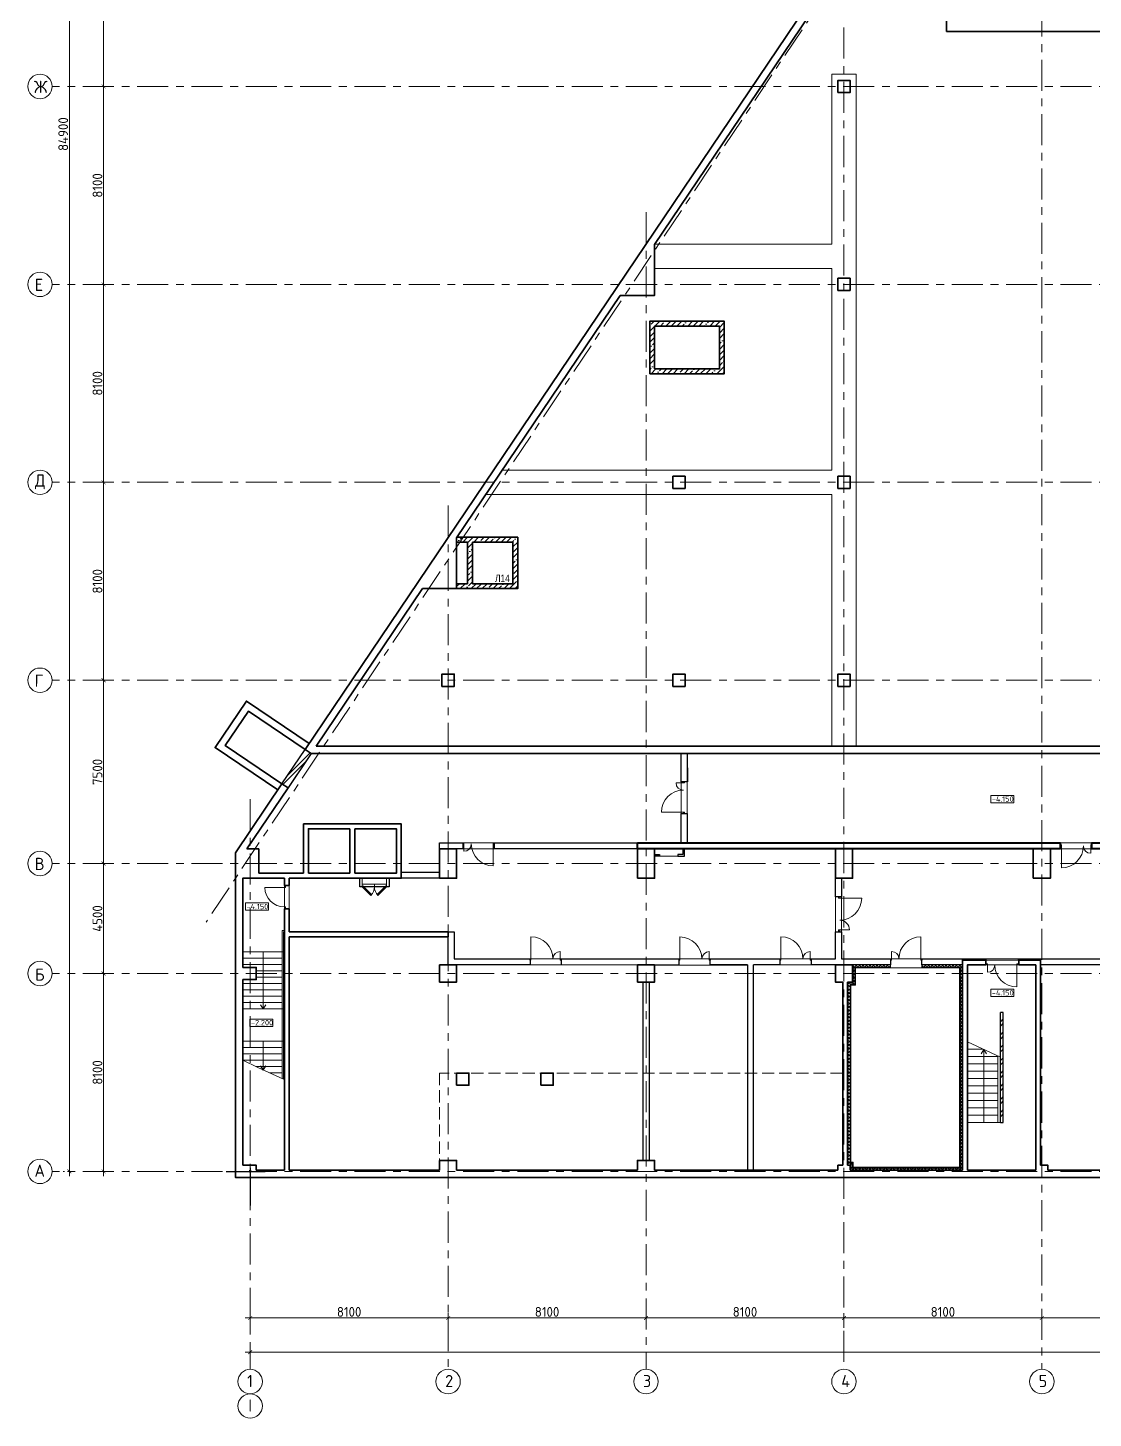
# Model space of a CAD drawing. Header units: millimetres. Extents: x -813692 to 807431, y 0 to 1813163.
# Drawn here: x -246709 to -203109, y 773278 to 830178 of the extents above; entities that cross this region are included whole.
import ezdxf

# ---------------------------------------------------------------- set-up
doc = ezdxf.new("R2010")
doc.units = ezdxf.units.MM
for name, pattern in [('SolidLine', [0]), ('ГОСТ 2.303 4', [7, 5, -2, 0]), ('Линия сетки', [22.225, 12.7, -3.175, 3.175, -3.175])]:
    doc.linetypes.add(name, pattern=pattern)
for name, color, linetype, lineweight in [('07_1_TС', 150, 'Continuous', 9), ('A-ANNO-DIMS', 7, 'Continuous', 9), ('KR_0.09', 252, 'Continuous', 0), ('KR_0.2', 252, 'Continuous', 20), ('KR_0.35', 252, 'Continuous', 35), ('KR_punk', 252, 'ГОСТ 2.303 4', 0), ('KR_strih', 252, 'Continuous', 0), ('S-GRID', 252, 'Continuous', 9), ('АР_газобетон 100', 252, 'Continuous', 30), ('АР_ГКЛ', 252, 'Continuous', 0), ('АР_двери', 252, 'Continuous', 0), ('АР_закладка проемов', 252, 'Continuous', 30), ('АР_кирпич120', 252, 'Continuous', 30), ('АР_кирпич250', 252, 'Continuous', 30), ('АР_кирпичные перегородки 120', 252, 'Continuous', 30), ('АР_монолит', 252, 'Continuous', 50), ('АР_Отметка на плане', 252, 'Continuous', 15), ('АР_Площади', 252, 'Continuous', 0), ('АР_сущ. стены', 252, 'Continuous', 30), ('АР_тонкая линия', 252, 'Continuous', 5), ('двери', 7, 'Continuous', 9), ('лифты', 252, 'Continuous', 30)]:
    doc.layers.add(name, color=color, linetype=linetype, lineweight=lineweight)
for name, color, linetype in [('АР_обшивка коробов', 252, 'Continuous'), ('зоны', 7, 'Continuous'), ('Стены Геодезия', 252, 'Continuous')]:
    doc.layers.add(name, color=color, linetype=linetype)
doc.styles.add('GOST 2.304', font='')
doc.styles.add('СГЕНЕРИР_СТИЛЬ_9', font='ARIALN.TTF', dxfattribs={"width": 0.990457})
doc.styles.get('GOST 2.304').set_extended_font_data('GOST Common')
doc.dimstyles.new('М-200', dxfattribs={"dimtxt": 400, "dimasz": 160, "dimexe": 200, "dimexo": 400, "dimgap": 50, "dimtad": 1, "dimdec": 0, "dimzin": 0, "dimdsep": 46, "dimtxsty": 'GOST 2.304', "dimblk": 'ARCHTICK', "dimcen": 180, "dimdle": 200, "dimadec": 0, "dimazin": 0, "dimtfac": 1, "dimtdec": 0, "dimtmove": 1, "dimatfit": 0, "dimfxl": 1, "dimtolj": 1, "dimtzin": 0, "dimarcsym": 0})
pattern_1 = [(45, (-1241.95, 1181845.07), (-265.16504, 265.16504), []), (45, (-1065.17, 1181845.07), (-265.16504, 265.16504), [])]

# ---------------------------------------------------------------- blocks, each defined once
blk = doc.blocks.new('КР_подвал')
at = {"layer": 'KR_strih', "ltscale": 200}
h = blk.add_hatch(dxfattribs=at)
h.set_pattern_fill('ANSI35', color=256, scale=50)
h.set_pattern_definition([(45, (-423586.43, -213449), (-224.5064, 224.5064), []), (45, (-423361.92, -213449), (-224.5064, 224.5064), [396.875, -79.375, 0, -79.375])])
h.paths.add_polyline_path([(16100, 32390), (19150, 32390), (19150, 34540), (16100, 34540)])
h.paths.add_polyline_path([(16300, 32590), (18950, 32590), (18950, 34340), (16300, 34340)], flags=16)
at = {"layer": 'KR_strih', "ltscale": 100}
h = blk.add_hatch(dxfattribs=at)
h.set_pattern_fill('ANSI35', color=256, scale=50)
h.set_pattern_definition([(45, (-425790.62, -413297.54), (-224.5064, 224.5064), []), (45, (-425566.1, -413297.54), (-224.5064, 224.5064), [396.875, -79.375, 0, -79.375])])
h.paths.add_polyline_path([(8850, 23800), (10500, 23800), (10500, 25500), (8850, 25500)], flags=16)
h.paths.add_polyline_path([(8220, 25700), (8200, 25671), (8200, 25500), (8650, 25500), (8650, 23800), (8200, 23800), (8200, 23600), (10700, 23600), (10700, 25700)])
at = {"layer": 'KR_0.09', "ltscale": 200}
for points in [[(23550, 37700), (23550, 44650)], [(23550, 44650), (24550, 44650)], [(24550, 17150), (24550, 44650)], [(23550, 37700), (16314, 37700)], [(23550, 36700), (16300, 36700)], [(23550, 28450), (23550, 36700)], [(23550, 28450), (10074, 28450)], [(23550, 27450), (9400, 27450)], [(23550, 17150), (23550, 27450)]]:
    blk.add_lwpolyline(points, dxfattribs=at)
at = {"layer": 'KR_0.2', "ltscale": 200}
for points in [[(1300, 15441), (2250, 16850), (2001, 17018), (1051, 15608)], [(1150, 10490), (1350, 10490), (1350, 11450), (1150, 11450)], [(29850, 8200), (31200, 8200), (31200, 8400), (29850, 8400)]]:
    blk.add_lwpolyline(points, close=True, dxfattribs=at)
at = {"layer": 'KR_0.35', "ltscale": 200}
for points in [[(2001, 17018), (47620, 84650), (238650, 84650)], [(28250, 55396), (28250, 46400), (58700, 46400)], [(16300, 37680), (22991, 47600), (24400, 47600), (24400, 49688)], [(8200, 25671), (14897, 35600), (16300, 35600), (16300, 37680)], [(2453, 17150), (6803, 23600), (8200, 23600), (8200, 25671)], [(8200, 23600), (10700, 23600), (10700, 25700), (8220, 25700)], [(8650, 25500), (8200, 25500)], [(8650, 25500), (8650, 23800)], [(8650, 23800), (8200, 23800)], [(883, 15360), (-1687, 17093), (-401, 19000), (2169, 17266)], [(1051, 15608), (-1270, 17174), (-320, 18583), (2001, 17018)], [(2453, 17150), (58700, 17150)], [(2001, 17018), (2250, 16850)], [(2250, 16850), (59000, 16850)], [(137700, 11750), (137700, -500), (-850, -500), (-850, 12790), (1051, 15608)], [(-380, 12950), (1300, 15441)], [(1051, 15608), (1300, 15441)], [(1350, 11750), (5935, 11750), (5935, 13970), (1935, 13970), (1935, 11950)], [(2135, 11950), (2135, 13770), (3835, 13770)], [(3835, 11950), (3835, 13770)], [(4035, 11950), (4035, 13770)], [(4035, 11950), (5735, 11950), (5735, 13770), (4035, 13770)], [(100, 11950), (100, 12950), (-380, 12950)], [(100, 11950), (1935, 11950)], [(2135, 11950), (3835, 11950)], [(-550, 8100), (-550, 11750)], [(-550, 11750), (1150, 11750)], [(1150, 11450), (1150, 11750)], [(1150, 11450), (1350, 11450)], [(1350, 11450), (1350, 11750)], [(1150, -200), (1150, 10490)], [(1150, 10490), (1350, 10490)], [(1350, 9550), (1350, 10490)], [(1350, 9550), (7850, 9550), (7850, 9350), (1350, 9350)], [(1350, -200), (1350, 9350)], [(-550, 7600), (0, 7600), (0, 8100), (-550, 8100)], [(24200, 7500), (24400, 7500), (24400, 8200), (23700, 8200), (23700, 7500), (24000, 7500)], [(28900, -200), (28900, 8400), (29850, 8400)], [(29100, -200), (29100, 8200), (29850, 8200)], [(29850, 8400), (29850, 8200)], [(31200, 8400), (31200, 8200)], [(31200, 8400), (32100, 8400), (32100, 0)], [(31200, 8200), (31900, 8200), (31900, -200)], [(-550, 0), (-550, 7600)], [(24000, 7500), (24000, 0)], [(24200, 7500), (24200, 0)], [(0, -200), (0, 0), (-550, 0)], [(8200, -200), (8200, 200), (7500, 200), (7500, -200)], [(16300, -200), (16300, 200), (15600, 200), (15600, -200)], [(24000, 0), (23800, 0), (23800, -200)], [(24300, -200), (24300, 0), (24200, 0)], [(32400, -200), (32400, 0), (32100, 0)], [(0, -200), (1150, -200)], [(1350, -200), (7500, -200)], [(8200, -200), (15600, -200)], [(16300, -200), (23800, -200)], [(24300, -200), (28900, -200)], [(29100, -200), (31900, -200)], [(32400, -200), (39900, -200)]]:
    blk.add_lwpolyline(points, dxfattribs=at)
for points in [[(23800, 43900), (24300, 43900), (24300, 44400), (23800, 44400)], [(23800, 35800), (24300, 35800), (24300, 36300), (23800, 36300)], [(17050, 27700), (17550, 27700), (17550, 28200), (17050, 28200)], [(23800, 27700), (24300, 27700), (24300, 28200), (23800, 28200)], [(8850, 23800), (10500, 23800), (10500, 25500), (8850, 25500)], [(7600, 19600), (8100, 19600), (8100, 20100), (7600, 20100)], [(17050, 19600), (17550, 19600), (17550, 20100), (17050, 20100)], [(23800, 19600), (24300, 19600), (24300, 20100), (23800, 20100)], [(7500, 11750), (8200, 11750), (8200, 12950), (7500, 12950)], [(15600, 11750), (16300, 11750), (16300, 12950), (15600, 12950)], [(23700, 11750), (24400, 11750), (24400, 12950), (23700, 12950)], [(31800, 11750), (32500, 11750), (32500, 12950), (31800, 12950)], [(7500, 7500), (8200, 7500), (8200, 8200), (7500, 8200)], [(15600, 7500), (16300, 7500), (16300, 8200), (15600, 8200)], [(8200, 3275), (8700, 3275), (8700, 3775), (8200, 3775)], [(11650, 3275), (12150, 3275), (12150, 3775), (11650, 3775)]]:
    blk.add_lwpolyline(points, close=True, dxfattribs=at)
at = {"layer": 'KR_0.35', "ltscale": 100}
for points in [[(16100, 32390), (19150, 32390), (19150, 34540), (16100, 34540)], [(16300, 32590), (18950, 32590), (18950, 34340), (16300, 34340)]]:
    blk.add_lwpolyline(points, close=True, dxfattribs=at)
at = {"layer": 'KR_punk', "ltscale": 100}
blk.add_lwpolyline([(24000, 200), (24000, 3775), (7500, 3775), (7500, -200)], dxfattribs=at)
blk = doc.blocks.new('Д-900-ОП-Л')
at = {"layer": 'АР_двери'}
for points in [[(-197, -399), (-197, 401)], [(-1047, -399), (-997, -399), (-997, -449), (-1047, -449), (-1047, -399)], [(-197, -399), (-147, -399), (-147, -449), (-197, -449), (-197, -399)]]:
    blk.add_lwpolyline(points, dxfattribs=at)
blk.add_arc((-197, -399), 800, 90, 180, dxfattribs=at)
blk = doc.blocks.new('Д-1300-ДП-П')
at = {"layer": 'АР_двери'}
for points in [[(-488.5, -185), (-488.5, 715)], [(711.5, -185), (711.5, 115)], [(-488.5, -185), (-538.5, -185), (-538.5, -235), (-488.5, -235), (-488.5, -185)], [(761.5, -185), (711.5, -185), (711.5, -235), (761.5, -235), (761.5, -185)]]:
    blk.add_lwpolyline(points, dxfattribs=at)
for centre, radius, start, end in [((-488.5, -185), 900, 0, 90), ((711.5, -185), 300, 90, 180)]:
    blk.add_arc(centre, radius, start, end, dxfattribs=at)
blk = doc.blocks.new('_ArchTick')
at = {"color": 0, "linetype": 'ByBlock', "const_width": 0.15}
blk.add_lwpolyline([(-0.5, -0.5), (0.5, 0.5)], dxfattribs=at)
blk = doc.blocks.new('*D53')
at = {"layer": 'A-ANNO-DIMS', "color": 0, "lineweight": -2, "transparency": 16777216}
for p, q in [((-404604, -220206), (-404604, -219603)), ((-396504, -220206), (-396504, -219603)), ((-404804, -219803), (-396304, -219803))]:
    blk.add_line(p, q, dxfattribs=at)
at = {"layer": 'Defpoints', "color": 0, "lineweight": 30, "transparency": 16777216}
for p in [(-396504, -219803), (-404604, -220606), (-396504, -220606)]:
    blk.add_point(p, dxfattribs=at)
at = {"layer": 'A-ANNO-DIMS', "color": 0, "lineweight": -2, "transparency": 16777216, "xscale": 160, "yscale": 160, "zscale": 160, "rotation": 180}
blk.add_blockref('_ArchTick', (-404604, -219803), dxfattribs=at)
at = {"layer": 'A-ANNO-DIMS', "color": 0, "lineweight": -2, "transparency": 16777216, "xscale": 160, "yscale": 160, "zscale": 160}
blk.add_blockref('_ArchTick', (-396504, -219803), dxfattribs=at)
at = {"layer": 'A-ANNO-DIMS', "color": 0, "transparency": 16777216, "insert": (-400554, -219553), "char_height": 400, "width": 2.79, "attachment_point": 5, "style": 'GOST 2.304'}
blk.add_mtext('\\A1;8100', dxfattribs=at)
blk = doc.blocks.new('*D54')
at = {"layer": 'A-ANNO-DIMS', "color": 0, "lineweight": -2, "transparency": 16777216}
for p, q in [((-404804, -221203), (-165504, -221203)), ((-404604, -221462), (-404604, -221403)), ((-165704, -221462), (-165704, -221403))]:
    blk.add_line(p, q, dxfattribs=at)
at = {"layer": 'Defpoints', "color": 0, "lineweight": 30, "transparency": 16777216}
for p in [(-404604, -221062), (-165704, -221062), (-165704, -221203)]:
    blk.add_point(p, dxfattribs=at)
at = {"layer": 'A-ANNO-DIMS', "color": 0, "lineweight": -2, "transparency": 16777216, "xscale": 160, "yscale": 160, "zscale": 160, "rotation": 180}
blk.add_blockref('_ArchTick', (-404604, -221203), dxfattribs=at)
at = {"layer": 'A-ANNO-DIMS', "color": 0, "lineweight": -2, "transparency": 16777216, "xscale": 160, "yscale": 160, "zscale": 160}
blk.add_blockref('_ArchTick', (-165704, -221203), dxfattribs=at)
at = {"layer": 'A-ANNO-DIMS', "color": 0, "transparency": 16777216, "insert": (-285154, -220953), "char_height": 400, "width": 850.41, "attachment_point": 5, "style": 'GOST 2.304'}
blk.add_mtext('\\A1;238900', dxfattribs=at)
blk = doc.blocks.new('*D55')
at = {"layer": 'A-ANNO-DIMS', "color": 0, "lineweight": -2, "transparency": 16777216}
for p, q in [((-396504, -220206), (-396504, -219603)), ((-388404, -220206), (-388404, -219603)), ((-396704, -219803), (-388204, -219803))]:
    blk.add_line(p, q, dxfattribs=at)
at = {"layer": 'Defpoints', "color": 0, "lineweight": 30, "transparency": 16777216}
for p in [(-388404, -219803), (-396504, -220606), (-388404, -220606)]:
    blk.add_point(p, dxfattribs=at)
at = {"layer": 'A-ANNO-DIMS', "color": 0, "lineweight": -2, "transparency": 16777216, "xscale": 160, "yscale": 160, "zscale": 160, "rotation": 180}
blk.add_blockref('_ArchTick', (-396504, -219803), dxfattribs=at)
at = {"layer": 'A-ANNO-DIMS', "color": 0, "lineweight": -2, "transparency": 16777216, "xscale": 160, "yscale": 160, "zscale": 160}
blk.add_blockref('_ArchTick', (-388404, -219803), dxfattribs=at)
at = {"layer": 'A-ANNO-DIMS', "color": 0, "transparency": 16777216, "insert": (-392454, -219553), "char_height": 400, "width": 2.79, "attachment_point": 5, "style": 'GOST 2.304'}
blk.add_mtext('\\A1;8100', dxfattribs=at)
blk = doc.blocks.new('*D56')
at = {"layer": 'A-ANNO-DIMS', "color": 0, "lineweight": -2, "transparency": 16777216}
for p, q in [((-388404, -220206), (-388404, -219603)), ((-380304, -220206), (-380304, -219603)), ((-388604, -219803), (-380104, -219803))]:
    blk.add_line(p, q, dxfattribs=at)
at = {"layer": 'Defpoints', "color": 0, "lineweight": 30, "transparency": 16777216}
for p in [(-380304, -219803), (-388404, -220606), (-380304, -220606)]:
    blk.add_point(p, dxfattribs=at)
at = {"layer": 'A-ANNO-DIMS', "color": 0, "lineweight": -2, "transparency": 16777216, "xscale": 160, "yscale": 160, "zscale": 160, "rotation": 180}
blk.add_blockref('_ArchTick', (-388404, -219803), dxfattribs=at)
at = {"layer": 'A-ANNO-DIMS', "color": 0, "lineweight": -2, "transparency": 16777216, "xscale": 160, "yscale": 160, "zscale": 160}
blk.add_blockref('_ArchTick', (-380304, -219803), dxfattribs=at)
at = {"layer": 'A-ANNO-DIMS', "color": 0, "transparency": 16777216, "insert": (-384354, -219553), "char_height": 400, "width": 2.79, "attachment_point": 5, "style": 'GOST 2.304'}
blk.add_mtext('\\A1;8100', dxfattribs=at)
blk = doc.blocks.new('*D57')
at = {"layer": 'A-ANNO-DIMS', "color": 0, "lineweight": -2, "transparency": 16777216}
for p, q in [((-380304, -220206), (-380304, -219603)), ((-372204, -220206), (-372204, -219603)), ((-380504, -219803), (-372004, -219803))]:
    blk.add_line(p, q, dxfattribs=at)
at = {"layer": 'Defpoints', "color": 0, "lineweight": 30, "transparency": 16777216}
for p in [(-372204, -219803), (-380304, -220606), (-372204, -220606)]:
    blk.add_point(p, dxfattribs=at)
at = {"layer": 'A-ANNO-DIMS', "color": 0, "lineweight": -2, "transparency": 16777216, "xscale": 160, "yscale": 160, "zscale": 160, "rotation": 180}
blk.add_blockref('_ArchTick', (-380304, -219803), dxfattribs=at)
at = {"layer": 'A-ANNO-DIMS', "color": 0, "lineweight": -2, "transparency": 16777216, "xscale": 160, "yscale": 160, "zscale": 160}
blk.add_blockref('_ArchTick', (-372204, -219803), dxfattribs=at)
at = {"layer": 'A-ANNO-DIMS', "color": 0, "transparency": 16777216, "insert": (-376254, -219553), "char_height": 400, "width": 2.79, "attachment_point": 5, "style": 'GOST 2.304'}
blk.add_mtext('\\A1;8100', dxfattribs=at)
blk = doc.blocks.new('*D58')
at = {"layer": 'A-ANNO-DIMS', "color": 0, "lineweight": -2, "transparency": 16777216}
for p, q in [((-372204, -220206), (-372204, -219603)), ((-364104, -220206), (-364104, -219603)), ((-372404, -219803), (-363904, -219803))]:
    blk.add_line(p, q, dxfattribs=at)
at = {"layer": 'Defpoints', "color": 0, "lineweight": 30, "transparency": 16777216}
for p in [(-364104, -219803), (-372204, -220606), (-364104, -220606)]:
    blk.add_point(p, dxfattribs=at)
at = {"layer": 'A-ANNO-DIMS', "color": 0, "lineweight": -2, "transparency": 16777216, "xscale": 160, "yscale": 160, "zscale": 160, "rotation": 180}
blk.add_blockref('_ArchTick', (-372204, -219803), dxfattribs=at)
at = {"layer": 'A-ANNO-DIMS', "color": 0, "lineweight": -2, "transparency": 16777216, "xscale": 160, "yscale": 160, "zscale": 160}
blk.add_blockref('_ArchTick', (-364104, -219803), dxfattribs=at)
at = {"layer": 'A-ANNO-DIMS', "color": 0, "transparency": 16777216, "insert": (-368154, -219553), "char_height": 400, "width": 2.79, "attachment_point": 5, "style": 'GOST 2.304'}
blk.add_mtext('\\A1;8100', dxfattribs=at)
blk = doc.blocks.new('*D13')
at = {"layer": 'A-ANNO-DIMS', "color": 0, "lineweight": -2, "transparency": 16777216}
for p, q in [((-411006, -205703), (-410404, -205703)), ((-410604, -214004), (-410604, -205503)), ((-411006, -213804), (-410404, -213804))]:
    blk.add_line(p, q, dxfattribs=at)
at = {"layer": 'Defpoints', "color": 0, "lineweight": 30, "transparency": 16777216}
for p in [(-411406, -205703), (-410604, -205703), (-411406, -213804)]:
    blk.add_point(p, dxfattribs=at)
at = {"layer": 'A-ANNO-DIMS', "color": 0, "lineweight": -2, "transparency": 16777216, "xscale": 160, "yscale": 160, "zscale": 160}
for p, rotation in [((-410604, -205703), 90), ((-410604, -213804), 270)]:
    blk.add_blockref('_ArchTick', p, dxfattribs=dict(at, rotation=rotation))
at = {"layer": 'A-ANNO-DIMS', "color": 0, "transparency": 16777216, "insert": (-410854, -209754), "char_height": 400, "width": 2.79, "attachment_point": 5, "rotation": 90, "style": 'GOST 2.304'}
blk.add_mtext('\\A1;8100', dxfattribs=at)
blk = doc.blocks.new('*D14')
at = {"layer": 'A-ANNO-DIMS', "color": 0, "lineweight": -2, "transparency": 16777216}
for p, q in [((-412262, -128903), (-412204, -128903)), ((-412004, -214004), (-412004, -128703)), ((-412262, -213804), (-412204, -213804))]:
    blk.add_line(p, q, dxfattribs=at)
at = {"layer": 'Defpoints', "color": 0, "lineweight": 30, "transparency": 16777216}
for p in [(-412004, -128903), (-411862, -128903), (-411862, -213804)]:
    blk.add_point(p, dxfattribs=at)
at = {"layer": 'A-ANNO-DIMS', "color": 0, "lineweight": -2, "transparency": 16777216, "xscale": 160, "yscale": 160, "zscale": 160}
for p, rotation in [((-412004, -128903), 90), ((-412004, -213804), 270)]:
    blk.add_blockref('_ArchTick', p, dxfattribs=dict(at, rotation=rotation))
at = {"layer": 'A-ANNO-DIMS', "color": 0, "transparency": 16777216, "insert": (-412254, -171353), "char_height": 400, "width": 850.41, "attachment_point": 5, "rotation": 90, "style": 'GOST 2.304'}
blk.add_mtext('\\A1;84900', dxfattribs=at)
blk = doc.blocks.new('*D15')
at = {"layer": 'A-ANNO-DIMS', "color": 0, "lineweight": -2, "transparency": 16777216}
for p, q in [((-411006, -201204), (-410404, -201204)), ((-410604, -205904), (-410604, -201004)), ((-411006, -205704), (-410404, -205704))]:
    blk.add_line(p, q, dxfattribs=at)
at = {"layer": 'Defpoints', "color": 0, "lineweight": 30, "transparency": 16777216}
for p in [(-411406, -201204), (-410604, -201204), (-411406, -205704)]:
    blk.add_point(p, dxfattribs=at)
at = {"layer": 'A-ANNO-DIMS', "color": 0, "lineweight": -2, "transparency": 16777216, "xscale": 160, "yscale": 160, "zscale": 160}
for p, rotation in [((-410604, -201204), 90), ((-410604, -205704), 270)]:
    blk.add_blockref('_ArchTick', p, dxfattribs=dict(at, rotation=rotation))
at = {"layer": 'A-ANNO-DIMS', "color": 0, "transparency": 16777216, "insert": (-410854, -203454), "char_height": 400, "width": 2.79, "attachment_point": 5, "rotation": 90, "style": 'GOST 2.304'}
blk.add_mtext('\\A1;4500', dxfattribs=at)
blk = doc.blocks.new('*D16')
at = {"layer": 'A-ANNO-DIMS', "color": 0, "lineweight": -2, "transparency": 16777216}
for p, q in [((-411006, -193704), (-410404, -193704)), ((-410604, -201404), (-410604, -193504)), ((-411006, -201204), (-410404, -201204))]:
    blk.add_line(p, q, dxfattribs=at)
at = {"layer": 'Defpoints', "color": 0, "lineweight": 30, "transparency": 16777216}
for p in [(-411406, -193704), (-410604, -193704), (-411406, -201204)]:
    blk.add_point(p, dxfattribs=at)
at = {"layer": 'A-ANNO-DIMS', "color": 0, "lineweight": -2, "transparency": 16777216, "xscale": 160, "yscale": 160, "zscale": 160}
for p, rotation in [((-410604, -193704), 90), ((-410604, -201204), 270)]:
    blk.add_blockref('_ArchTick', p, dxfattribs=dict(at, rotation=rotation))
at = {"layer": 'A-ANNO-DIMS', "color": 0, "transparency": 16777216, "insert": (-410854, -197454), "char_height": 400, "width": 2.79, "attachment_point": 5, "rotation": 90, "style": 'GOST 2.304'}
blk.add_mtext('\\A1;7500', dxfattribs=at)
blk = doc.blocks.new('*D17')
at = {"layer": 'A-ANNO-DIMS', "color": 0, "lineweight": -2, "transparency": 16777216}
for p, q in [((-410604, -193904), (-410604, -185404)), ((-411006, -185604), (-410404, -185604)), ((-411006, -193704), (-410404, -193704))]:
    blk.add_line(p, q, dxfattribs=at)
at = {"layer": 'Defpoints', "color": 0, "lineweight": 30, "transparency": 16777216}
for p in [(-411406, -185604), (-410604, -185604), (-411406, -193704)]:
    blk.add_point(p, dxfattribs=at)
at = {"layer": 'A-ANNO-DIMS', "color": 0, "lineweight": -2, "transparency": 16777216, "xscale": 160, "yscale": 160, "zscale": 160}
for p, rotation in [((-410604, -185604), 90), ((-410604, -193704), 270)]:
    blk.add_blockref('_ArchTick', p, dxfattribs=dict(at, rotation=rotation))
at = {"layer": 'A-ANNO-DIMS', "color": 0, "transparency": 16777216, "insert": (-410854, -189654), "char_height": 400, "width": 2.79, "attachment_point": 5, "rotation": 90, "style": 'GOST 2.304'}
blk.add_mtext('\\A1;8100', dxfattribs=at)
blk = doc.blocks.new('*D18')
at = {"layer": 'A-ANNO-DIMS', "color": 0, "lineweight": -2, "transparency": 16777216}
for p, q in [((-411006, -177504), (-410404, -177504)), ((-410604, -185804), (-410604, -177304)), ((-411006, -185604), (-410404, -185604))]:
    blk.add_line(p, q, dxfattribs=at)
at = {"layer": 'Defpoints', "color": 0, "lineweight": 30, "transparency": 16777216}
for p in [(-411406, -177504), (-410604, -177504), (-411406, -185604)]:
    blk.add_point(p, dxfattribs=at)
at = {"layer": 'A-ANNO-DIMS', "color": 0, "lineweight": -2, "transparency": 16777216, "xscale": 160, "yscale": 160, "zscale": 160}
for p, rotation in [((-410604, -177504), 90), ((-410604, -185604), 270)]:
    blk.add_blockref('_ArchTick', p, dxfattribs=dict(at, rotation=rotation))
at = {"layer": 'A-ANNO-DIMS', "color": 0, "transparency": 16777216, "insert": (-410854, -181554), "char_height": 400, "width": 2.79, "attachment_point": 5, "rotation": 90, "style": 'GOST 2.304'}
blk.add_mtext('\\A1;8100', dxfattribs=at)
blk = doc.blocks.new('*D19')
at = {"layer": 'A-ANNO-DIMS', "color": 0, "lineweight": -2, "transparency": 16777216}
for p, q in [((-411006, -169404), (-410404, -169404)), ((-410604, -177704), (-410604, -169204)), ((-411006, -177504), (-410404, -177504))]:
    blk.add_line(p, q, dxfattribs=at)
at = {"layer": 'Defpoints', "color": 0, "lineweight": 30, "transparency": 16777216}
for p in [(-411406, -169404), (-410604, -169404), (-411406, -177504)]:
    blk.add_point(p, dxfattribs=at)
at = {"layer": 'A-ANNO-DIMS', "color": 0, "lineweight": -2, "transparency": 16777216, "xscale": 160, "yscale": 160, "zscale": 160}
for p, rotation in [((-410604, -169404), 90), ((-410604, -177504), 270)]:
    blk.add_blockref('_ArchTick', p, dxfattribs=dict(at, rotation=rotation))
at = {"layer": 'A-ANNO-DIMS', "color": 0, "transparency": 16777216, "insert": (-410854, -173454), "char_height": 400, "width": 2.79, "attachment_point": 5, "rotation": 90, "style": 'GOST 2.304'}
blk.add_mtext('\\A1;8100', dxfattribs=at)
blk = doc.blocks.new('*D20')
at = {"layer": 'A-ANNO-DIMS', "color": 0, "lineweight": -2, "transparency": 16777216}
for p, q in [((-411006, -161304), (-410404, -161304)), ((-410604, -169604), (-410604, -161104)), ((-411006, -169404), (-410404, -169404))]:
    blk.add_line(p, q, dxfattribs=at)
at = {"layer": 'Defpoints', "color": 0, "lineweight": 30, "transparency": 16777216}
for p in [(-411406, -161304), (-410604, -161304), (-411406, -169404)]:
    blk.add_point(p, dxfattribs=at)
at = {"layer": 'A-ANNO-DIMS', "color": 0, "lineweight": -2, "transparency": 16777216, "xscale": 160, "yscale": 160, "zscale": 160}
for p, rotation in [((-410604, -161304), 90), ((-410604, -169404), 270)]:
    blk.add_blockref('_ArchTick', p, dxfattribs=dict(at, rotation=rotation))
at = {"layer": 'A-ANNO-DIMS', "color": 0, "transparency": 16777216, "insert": (-410854, -165354), "char_height": 400, "width": 2.79, "attachment_point": 5, "rotation": 90, "style": 'GOST 2.304'}
blk.add_mtext('\\A1;8100', dxfattribs=at)
blk = doc.blocks.new('Д-1300-ДП-Л')
at = {"layer": 'АР_двери'}
for points in [[(349, -398), (349, 502)], [(-901, -398), (-851, -398), (-851, -448), (-901, -448), (-901, -398)], [(-851, -398), (-851, -98)], [(349, -398), (399, -398), (399, -448), (349, -448), (349, -398)]]:
    blk.add_lwpolyline(points, dxfattribs=at)
for centre, radius, start, end in [((349, -398), 900, 90, 180), ((-851, -398), 300, 0, 90)]:
    blk.add_arc(centre, radius, start, end, dxfattribs=at)
blk = doc.blocks.new('Д-1400-ДП-П')
at = {"layer": 'АР_двери'}
for points in [[(413, -403.5), (413, 496.5)], [(413, -403.5), (363, -403.5), (363, -453.5), (413, -453.5), (413, -403.5)], [(1713, -403.5), (1713, -3.5)], [(1763, -403.5), (1713, -403.5), (1713, -453.5), (1763, -453.5), (1763, -403.5)]]:
    blk.add_lwpolyline(points, dxfattribs=at)
for centre, radius, start, end in [((413, -403.5), 900, 0, 90), ((1713, -403.5), 400, 90, 180)]:
    blk.add_arc(centre, radius, start, end, dxfattribs=at)
blk = doc.blocks.new('*U297')
for p, q in [((-500, 0), (-500, 100)), ((0, 0), (0, 100))]:
    blk.add_line(p, q)
blk.add_lwpolyline([(0, 0), (-354, -354), (-384, -323), (-31, 31)], close=True)
blk.add_arc((0, 0), 500, 180, 225)
blk = doc.blocks.new('Оси200')
at = {"layer": 'S-GRID', "linetype": 'Линия сетки', "ltscale": 100}
blk.add_line((-354859.7, -126419.7), (-406403.7, -203599), dxfattribs=at)
for points in [[(-372203.6, -150532), (-372203.8, -221903.3)], [(-380303.7, -162540.8), (-380303.8, -221903.3)], [(-165703.8, -169404.1), (-412703.7, -169403.6)], [(-388403.7, -174549.5), (-388403.8, -221903.3)], [(-165703.8, -177504.1), (-412703.7, -177503.6)], [(-165703.8, -185604.1), (-412703.7, -185603.6)], [(-396503.7, -186558.3), (-396503.8, -221903.3)], [(-165703.8, -193704.1), (-412703.7, -193703.6)], [(-404603.7, -198567.1), (-404603.8, -221903.3)], [(-165703.8, -201204.1), (-412703.7, -201203.6)], [(-165703.8, -205704.1), (-412703.7, -205703.6)], [(-165703.8, -213803.7), (-412703.7, -213803.6)]]:
    blk.add_lwpolyline(points, dxfattribs=at)
at = {"layer": 'S-GRID'}
for centre in [(-413203.7, -169403.6), (-413203.7, -177503.6), (-413203.7, -185603.6), (-413203.7, -193703.6), (-413203.7, -201203.6), (-413203.7, -205703.6), (-413203.7, -213803.6), (-404603.8, -222403.3), (-396503.8, -222403.3), (-388403.8, -222403.3), (-380303.8, -222403.3), (-372203.8, -222403.3), (-404603.8, -223403.3)]:
    blk.add_circle(centre, 500, dxfattribs=at)
at = {"layer": 'S-GRID', "char_height": 500, "attachment_point": 5, "rotation": 359.9, "style": 'GOST 2.304'}
for s, insert in [('Ж', (-413173, -169420.5)), ('Е', (-413248, -177520.6)), ('Д', (-413198, -185583.2)), ('Г', (-413248, -193720.6)), ('В', (-413223, -201220.6)), ('Б', (-413210.4, -205749.4)), ('А', (-413215.9, -213771.1)), ('1', (-404609.6, -222383.3)), ('2', (-396459.6, -222383.4)), ('3', (-388359.6, -222383.4)), ('4', (-380234.6, -222383.5)), ('5', (-372159.6, -222383.4)), ('{\\W0.8;\\T0.8;I}', (-404614.7, -223383.1))]:
    blk.add_mtext(s, dxfattribs=dict(at, insert=insert))
at = {"layer": 'A-ANNO-DIMS'}
for base, p1, p2, picture, middle in [((-412003.7, -128903.3), (-411862.3, -213803.7), (-411862.1, -128903.3), '*D14', (-412253.7, -171353.5)), ((-410603.6, -161303.8), (-411406.4, -169404), (-411406.4, -161303.8), '*D20', (-410853.6, -165353.9)), ((-410603.7, -169403.8), (-411406.4, -177504), (-411406.4, -169403.8), '*D19', (-410853.7, -173453.9)), ((-410603.7, -177503.8), (-411406.4, -185604), (-411406.4, -177503.8), '*D18', (-410853.7, -181553.9)), ((-410603.7, -185603.8), (-411406.4, -193704), (-411406.4, -185603.8), '*D17', (-410853.7, -189653.9)), ((-410603.7, -193703.6), (-411406.4, -201204), (-411406.4, -193703.6), '*D16', (-410853.7, -197453.8)), ((-410603.7, -201204), (-411406.4, -205704), (-411406.4, -201204), '*D15', (-410853.7, -203454)), ((-410603.7, -205703.5), (-411406.4, -213803.7), (-411406.5, -205703.5), '*D13', (-410853.7, -209753.6))]:
    dim = blk.add_linear_dim(base=base, p1=p1, p2=p2, angle=270, dimstyle='М-200', dxfattribs=at)
    dim.commit()
    dim.dimension.update_dxf_attribs({"geometry": picture, "text_midpoint": middle})
for base, p1, p2, picture, middle in [((-396503.8, -219803.3), (-404603.8, -220606), (-396503.8, -220606), '*D53', (-400553.8, -219553.3)), ((-388403.8, -219803.3), (-396503.8, -220606), (-388403.8, -220606), '*D55', (-392453.8, -219553.3)), ((-380303.8, -219803.3), (-388403.8, -220606.1), (-380303.8, -220606.1), '*D56', (-384353.8, -219553.3)), ((-372203.8, -219803.4), (-380303.8, -220606.1), (-372203.8, -220606.1), '*D57', (-376253.8, -219553.4)), ((-364103.8, -219803.4), (-372203.8, -220606.1), (-364103.8, -220606.1), '*D58', (-368153.8, -219553.4)), ((-165703.8, -221203.3), (-404603.8, -221061.9), (-165703.8, -221062.3), '*D54', (-285153.8, -220953.3))]:
    dim = blk.add_linear_dim(base=base, p1=p1, p2=p2, dimstyle='М-200', dxfattribs=at)
    dim.commit()
    dim.dimension.update_dxf_attribs({"geometry": picture, "text_midpoint": middle})

msp = doc.modelspace()

# ---------------------------------------------------------------- hatches: boundary and pattern name
at = {"layer": 'АР_газобетон 100', "lineweight": 0}
h = msp.add_hatch(dxfattribs=at)
h.set_pattern_fill('AR-SAND', color=256, scale=10)
h.set_pattern_definition([(37.5, (-1241.946, 1181845.066), (-0.6299336, 19.2682377), [0, -15.2, 0, -17, 0, -16.25]), (7.5, (-1241.946, 1181845.066), (17.697767, 28.2214607), [0, -8.2, 0, -13.7, 0, -5.25]), (327.5, (-1254.246, 1181845.066), (31.1414186, 0.05659054), [0, -5, 0, -18, 0, -23.5]), (317.5, (-1254.246, 1181845.066), (30.061266, 8.7767556), [0, -2.5, 0, -11.8, 0, -13.5])])
h.paths.add_polyline_path([(-206158.7, 792027.7), (-205258.8, 792027.7), (-205258.8, 792077.6), (-206158.7, 792077.6)])
h.paths.add_polyline_path([(-208458.7, 792027.7), (-207508.7, 792027.7), (-207508.7, 792077.6), (-208458.7, 792077.6)])
at = {"layer": 'АР_ГКЛ', "true_color": 0x000000}
h = msp.add_hatch(dxfattribs=at)
h.set_pattern_fill('ANSI37', color=18, scale=800)
h.set_pattern_definition([(45, (-1241.95, 1181845.07), (-70.710678, 70.710678), []), (135, (-1241.95, 1181845.07), (-70.710678, -70.710678), [])])
h.paths.add_polyline_path([(-208558.6, 791727.9), (-210118.7, 791727.9), (-210118.7, 791827.9), (-208458.6, 791827.9), (-208458.6, 783427.7), (-213058.6, 783427.7), (-213058.7, 783627.6), (-213158.6, 783627.7), (-213158.7, 791127.6), (-212958.7, 791127.6), (-212958.7, 791827.6), (-211408.7, 791827.9), (-211408.7, 791727.9), (-212858.7, 791727.6), (-212858.7, 791027.8), (-213058.7, 791027.7), (-213058.7, 783727.6), (-212958.7, 783727.6), (-212958.7, 783527.7), (-208558.6, 783527.7)])
at = {"layer": 'АР_закладка проемов', "lineweight": 0}
h = msp.add_hatch(dxfattribs=at)
h.set_pattern_fill('ANSI32', color=256, scale=1000)
h.set_pattern_definition(pattern_1)
h.paths.add_polyline_path([(-235108.4, 800477.7), (-235357.1, 800645.5), (-236307.7, 799236.1), (-236059, 799068.4)])
at = {"layer": 'АР_кирпичные перегородки 120', "lineweight": 0}
h = msp.add_hatch(dxfattribs=at)
h.set_pattern_fill('ANSI32', color=256, scale=1000)
h.set_pattern_definition(pattern_1)
h.paths.add_polyline_path([(-206908.7, 785377.6), (-206788.7, 785377.6), (-206788.7, 789877.6), (-206908.7, 789877.6)])
h.paths.add_polyline_path([(-206753, 788860.5), (-206093, 788860.5), (-206093, 789301.4), (-206753, 789301.4)], flags=9)

# ---------------------------------------------------------------- linework, layer by layer
at = {"color": 1, "lineweight": 50}
for p, q in [((-237635, 783377.6), (-237582.4, 783377.6)), ((-237608.9, 783424.2), (-237608.9, 783342.8))]:
    msp.add_line(p, q, dxfattribs=at)
at = {"layer": '07_1_TС', "ltscale": 100}
msp.add_lwpolyline([(-233024.1, 795127.9), (-233024.1, 795377.9), (-232024.1, 795377.9), (-232024.1, 795127.9)], close=True, dxfattribs=at)
at = {"layer": 'АР_газобетон 100'}
for points in [[(-208458.7, 792077.6), (-207508.7, 792077.6), (-207508.6, 792027.7), (-208458.6, 792027.7)], [(-206158.7, 792077.6), (-205258.7, 792077.6), (-205258.7, 792027.7), (-206158.7, 792027.7)]]:
    msp.add_lwpolyline(points, close=True, dxfattribs=at)
at = {"layer": 'АР_ГКЛ', "color": 18, "true_color": 0x000000}
for points in [[(-211408.7, 791727.9), (-212858.7, 791727.6), (-212858.7, 791027.8), (-213058.7, 791027.7), (-213058.7, 783727.6), (-212958.7, 783727.6), (-212958.7, 783527.7), (-208558.6, 783527.7), (-208558.6, 791727.9), (-210118.7, 791727.9)], [(-211408.7, 791715.4), (-212846.2, 791715.1), (-212846.2, 791015.3), (-213046.2, 791015.2), (-213046.2, 783740.1), (-212946.2, 783740.1), (-212946.2, 783540.2), (-208571.1, 783540.2), (-208571.1, 791715.4), (-210118.7, 791715.4)], [(-211408.7, 791702.9), (-212833.7, 791702.6), (-212833.7, 791002.8), (-213033.7, 791002.7), (-213033.7, 783752.6), (-212933.7, 783752.6), (-212933.7, 783552.7), (-208583.6, 783552.7), (-208583.6, 791702.9), (-210118.7, 791702.9)], [(-211408.7, 791827.9), (-211408.7, 791702.9)], [(-210118.7, 791827.9), (-210118.7, 791702.9)]]:
    msp.add_lwpolyline(points, dxfattribs=at)
at = {"layer": 'АР_закладка проемов'}
msp.add_lwpolyline([(-236307.7, 799236.1), (-235357.1, 800645.5), (-235108.4, 800477.7), (-236059, 799068.4), (-236307.7, 799236.1)], dxfattribs=at)
at = {"layer": 'АР_кирпич120'}
msp.add_lwpolyline([(-206788.7, 789877.6), (-206908.7, 789877.6)], dxfattribs=at)
at = {"layer": 'АР_кирпич250'}
for p, q in [((-219968.7, 796827.6), (-219968.7, 798027.6)), ((-219968.7, 798027.6), (-219718.7, 798027.6)), ((-219718.7, 798027.6), (-219718.7, 796827.6)), ((-229858.7, 796577.6), (-229858.7, 796827.6)), ((-228908.6, 796827.6), (-228908.6, 796577.6)), ((-227618.6, 796827.6), (-227618.6, 796577.6)), ((-228908.6, 796577.6), (-229858.7, 796577.6)), ((-221758.7, 796577.6), (-227618.6, 796577.6)), ((-217259, 791827.6), (-217259, 783427.6)), ((-217009, 783427.6), (-217009, 791827.6)), ((-217259, 783427.6), (-217009, 783427.6))]:
    msp.add_line(p, q, dxfattribs=at)
for points in [[(-219968.7, 800477.6), (-219718.7, 800477.6), (-219717.8, 799317.9), (-219967.8, 799317.9)], [(-231423.6, 795627.6), (-229858.6, 795627.6), (-229858.6, 795377.9), (-231423.6, 795377.9)], [(-213658.6, 795377.6), (-213408.7, 795377.6), (-213408.7, 794607.2), (-213658.6, 794607.2)], [(-214638.7, 792077.6), (-213658.6, 792077.6), (-213658.7, 793187.2), (-213408.7, 793187.2), (-213408.7, 792077.6), (-211408.7, 792077.6), (-211408.7, 791827.9), (-214638.7, 791827.9)], [(-224868.8, 792077.6), (-220068.6, 792070.2), (-220068.6, 791820.2), (-224868.8, 791827.6)], [(-210118.7, 792077.6), (-208458.7, 792077.6), (-208458.7, 791827.9), (-210118.7, 791827.9)], [(-205258.8, 792078), (-202668.8, 792078), (-202668.8, 791828), (-205258.8, 791828)], [(-221528.7, 791127.6), (-221278, 791127.9), (-221276.8, 783827.6), (-221528.7, 783827.6)]]:
    msp.add_lwpolyline(points, close=True, dxfattribs=at)
for points in [[(-229858.7, 796827.6), (-228908.6, 796827.6)], [(-227618.6, 796827.6), (-221758.7, 796827.6)], [(-229508.7, 793177.6), (-229258.7, 793177.6), (-229258.7, 792077.9), (-226148.8, 792077.6), (-226148.8, 791827.6), (-229508.7, 791827.6), (-229508.7, 792927.6), (-229508.7, 792927.6), (-229508.7, 793177.6)], [(-217259, 791827.6), (-218778.7, 791827.2), (-218778.7, 792077.2), (-215928.7, 792077.6), (-215928.7, 791827.6), (-217009, 791827.6)]]:
    msp.add_lwpolyline(points, dxfattribs=at)
at = {"layer": 'АР_кирпич250', "flags": 128}
msp.add_lwpolyline([(-217259, 783427.6), (-217009, 783427.6)], dxfattribs=at)
at = {"layer": 'АР_кирпичные перегородки 120'}
for p, q in [((-206908.7, 785377.6), (-206908.7, 789877.6)), ((-206788.7, 785377.6), (-206788.7, 789877.6)), ((-206908.7, 785377.6), (-206908.7, 788054.5)), ((-206908.7, 785377.6), (-206788.7, 785377.6))]:
    msp.add_line(p, q, dxfattribs=at)
at = {"layer": 'АР_обшивка коробов', "lineweight": 30}
for points in [[(-220858.7, 796277.6), (-221058.7, 796277.6), (-221058.7, 796352.6), (-220858.7, 796352.6), (-220858.7, 796277.6)], [(-220108.7, 796277.6), (-219833.7, 796277.6), (-219833.7, 796577.7), (-219908.7, 796577.7), (-219908.7, 796352.7), (-220108.7, 796352.7), (-220108.7, 796277.6)], [(-231924.1, 795377.7), (-231924.1, 795027.9), (-233124.1, 795027.9), (-233124.1, 795377.7)]]:
    msp.add_lwpolyline(points, dxfattribs=at)
at = {"layer": 'АР_Отметка на плане'}
for points in [[(-237803.5, 794362.1), (-236863.8, 794362.1), (-236863.8, 794062.9), (-237803.5, 794062.9)], [(-237621.8, 789608.8), (-236682.1, 789608.8), (-236682.1, 789309.6), (-237621.8, 789309.6)]]:
    msp.add_lwpolyline(points, close=True, dxfattribs=at)
at = {"layer": 'АР_Площади', "ltscale": 0.5}
for points in [[(-229858.7, 796827.6), (-229858.7, 795627.6), (-231423.6, 795627.6), (-231423.7, 797597.6), (-235423.7, 797597.6), (-235423.7, 795577.6), (-237258.6, 795577.7), (-237258.6, 796577.6), (-237739.1, 796577.6), (-235108.4, 800477.7), (-219968.7, 800477.6), (-219968.7, 796827.6), (-229858.7, 796827.6)], [(-219718.7, 796827.6), (-219718.7, 800477.6), (-160848.7, 800477.6), (-160848.7, 796827.6), (-219718.7, 796827.6)], [(-229258.7, 792077.9), (-229258.7, 793177.6), (-236008.6, 793177.7), (-236008.6, 795377.7), (-233124.1, 795377.7), (-233124.1, 795027.9), (-231924.1, 795027.9), (-231924.1, 795377.7), (-229158.6, 795377.7), (-229158.6, 796577.6), (-221758.7, 796577.6), (-221758.7, 795377.6), (-221058.6, 795376.7), (-221058.7, 796277.6), (-219833.7, 796277.6), (-219833.7, 796577.6), (-213658.6, 796577.7), (-213658.6, 792077.6), (-229258.7, 792077.6)], [(-237358.6, 783427.7), (-237358.7, 783627.6), (-237908.6, 783627.7), (-237908.7, 791227.6), (-237358.6, 791227.6), (-237358.6, 791727.7), (-237908.6, 791727.7), (-237908.6, 795377.6), (-236208.6, 795377.6), (-236208.7, 783427.7), (-237358.6, 783427.7)], [(-236008.6, 783427.7), (-236008.6, 792977.6), (-229508.7, 792977.7), (-229508.7, 791827.6), (-229858.6, 791827.6), (-229858.6, 791127.7), (-229158.7, 791127.6), (-229158.6, 791827.7), (-221758.7, 791827.7), (-221758.7, 791127.7), (-221528.7, 791127.6), (-221528.7, 783827.6), (-221758.6, 783827.6), (-221758.6, 783427.7), (-229158.7, 783427.7), (-229158.6, 783827.7), (-229858.6, 783827.6), (-229858.6, 783427.7), (-236008.6, 783427.7)], [(-221058.7, 783427.6), (-221058.6, 783827.7), (-221276.8, 783827.7), (-221284.4, 791127.8), (-221058.7, 791127.8), (-221058.7, 791821.7), (-217259, 791821.7), (-217259, 783427.6), (-221058.6, 783427.6)], [(-217009, 783427.6), (-217009, 791827.6), (-213658.7, 791827.6), (-213658.7, 791127.7), (-213358.6, 791127.7), (-213358.6, 783627.7), (-213558.6, 783627.7), (-213558.7, 783427.7), (-217009, 783427.7)], [(-212933.7, 783552.7), (-212933.7, 783752.6), (-213033.7, 783752.6), (-213033.7, 791002.7), (-212833.7, 791002.7), (-212833.7, 791702.6), (-208583.6, 791702.6), (-208583.6, 783552.7), (-212933.7, 783552.7)], [(-204958.6, 783427.7), (-204958.6, 783627.7), (-205258.6, 783627.7), (-205258.6, 791828), (-200608.7, 791828), (-200608.7, 791007.6), (-197258.7, 791007.6), (-197258.7, 783827.6), (-197458.6, 783827.7), (-197458.6, 783427.7), (-204958.7, 783427.7)]]:
    msp.add_lwpolyline(points, dxfattribs=at)
at = {"layer": 'АР_Площади', "color": 5, "ltscale": 0.5}
for points in [[(-213408.7, 792077.6), (-213408.7, 795377.6), (-212958.6, 795377.7), (-212958.7, 796577.6), (-205558.7, 796577.6), (-205558.7, 795377.6), (-204858.7, 795377.6), (-204858.6, 796577.6), (-201923.7, 796577.6)], [(-156358.8, 792077.6), (-213408.7, 792077.6)]]:
    msp.add_lwpolyline(points, dxfattribs=at)
at = {"layer": 'АР_Площади', "ltscale": 0.5}
msp.add_lwpolyline([(-208258.6, 791827.7), (-205458.6, 791827.7), (-205458.6, 783427.7), (-208258.6, 783427.7)], close=True, dxfattribs=at)
at = {"layer": 'АР_сущ. стены', "color": 7, "linetype": 'Continuous', "lineweight": 40}
msp.add_line((-221758.7, 796577.6), (-221758.7, 796827.6), dxfattribs=at)
at = {"layer": 'АР_сущ. стены', "color": 7, "linetype": 'Continuous', "lineweight": 40, "flags": 128}
for points in [[(-221758.7, 796827.6), (-219718.7, 796827.6)], [(-219718.7, 796827.6), (-204458.7, 796827.6), (-204458.7, 796577.6), (-221758.7, 796577.6)], [(-128558.7, 796692.6), (-128558.7, 796577.6), (-203168.7, 796577.6), (-203168.7, 796827.6), (-160598.7, 796827.6)]]:
    msp.add_lwpolyline(points, dxfattribs=at)
at = {"layer": 'АР_тонкая линия'}
for p, q in [((-237903.9, 791727.6), (-237903.9, 795387.6)), ((-237903.9, 795387.6), (-237903.9, 792272.6)), ((-236293.9, 793187.6), (-236293.9, 793237.6)), ((-236293.9, 793237.6), (-236208.7, 793237.6)), ((-236293.9, 792367.6), (-236293.9, 793187.6)), ((-236243.9, 793187.6), (-236243.9, 787151.6)), ((-236243.9, 792367.6), (-236243.9, 793187.6)), ((-236208.7, 793187.6), (-236243.9, 793187.6)), ((-236243.9, 792367.6), (-237903.9, 792367.6)), ((-236293.9, 792107.6), (-237903.9, 792107.6)), ((-237073.9, 792367.6), (-237073.9, 790027.6)), ((-236293.9, 787174.2), (-236293.9, 792367.6)), ((-236293.9, 791847.6), (-237903.9, 791847.6)), ((-236293.9, 791587.6), (-237343.9, 791587.6)), ((-237903.9, 786367.6), (-237903.9, 791227.6)), ((-236293.9, 791067.6), (-237903.9, 791067.6)), ((-236293.9, 791327.6), (-237343.9, 791327.6)), ((-236293.9, 790807.6), (-237903.9, 790807.6)), ((-236293.9, 790547.6), (-237903.9, 790547.6)), ((-236293.9, 790287.6), (-237903.9, 790287.6)), ((-237903.9, 790027.6), (-236243.9, 790027.6)), ((-208258.7, 785457.6), (-208258.7, 789957.6)), ((-236243.9, 788707.6), (-237903.9, 788707.6)), ((-237073.9, 788707.6), (-237073.9, 787526.1)), ((-206908.7, 788054.5), (-208258.7, 788677.6)), ((-236293.9, 788447.6), (-237903.9, 788447.6)), ((-236293.9, 788187.6), (-237903.9, 788187.6)), ((-207608.7, 788377.6), (-208258.7, 788377.6)), ((-207008.7, 788077.6), (-208258.7, 788077.6)), ((-207583.7, 788366.1), (-207694, 788192.9)), ((-207583.7, 785377.6), (-207583.7, 788366.1)), ((-207583.7, 788366.1), (-207473.5, 788192.9)), ((-207008.7, 788077.6), (-207008.7, 785377.6)), ((-236293.9, 787927.6), (-237903.9, 787927.6)), ((-237903.9, 787927.6), (-237298.8, 787627.6)), ((-236293.9, 787667.6), (-237379.5, 787667.6)), ((-237298.8, 787627.6), (-236243.9, 787151.6)), ((-207008.7, 787777.6), (-208258.7, 787777.6)), ((-236293.9, 787407.6), (-236811.2, 787407.6)), ((-207008.7, 787477.6), (-208258.7, 787477.6)), ((-207008.7, 787177.6), (-208258.7, 787177.6)), ((-207008.7, 786877.6), (-208258.7, 786877.6)), ((-207008.7, 786577.6), (-208258.7, 786577.6)), ((-207008.7, 786277.6), (-208258.7, 786277.6)), ((-207008.7, 785977.6), (-208258.7, 785977.6)), ((-207008.7, 785677.6), (-208258.7, 785677.6)), ((-206908.7, 785377.6), (-208258.7, 785377.6))]:
    msp.add_line(p, q, dxfattribs=at)
at = {"layer": 'АР_тонкая линия', "linetype": 'SolidLine', "lineweight": 5}
for p, q in [((-237073.9, 790027.6), (-237184.1, 790200.7)), ((-237073.9, 790027.6), (-236963.6, 790200.7)), ((-237073.9, 787526.1), (-237184.1, 787699.2)), ((-237073.9, 787526.1), (-236963.6, 787699.2))]:
    msp.add_line(p, q, dxfattribs=at)
at = {"layer": 'АР_тонкая линия'}
for points in [[(-207299.2, 798764.3), (-206359.4, 798764.3), (-206359.4, 798465.1), (-207299.2, 798465.1)], [(-207299.2, 790833.2), (-206359.4, 790833.2), (-206359.4, 790533.9), (-207299.2, 790533.9)]]:
    msp.add_lwpolyline(points, close=True, dxfattribs=at)
at = {"layer": 'зоны', "color": 255, "linetype": 'Continuous', "lineweight": 13}
for p, q in [((-221058.6, 796577.9), (-221058.6, 795377.9)), ((-229858.6, 795377.9), (-229858.6, 795977.9)), ((-237258.6, 795377.9), (-237908.5, 795377.9))]:
    msp.add_line(p, q, dxfattribs=at)
at = {"layer": 'Стены Геодезия', "ltscale": 0.5}
for points in [[(-237608.7, 783524.8), (-237608.7, 781977.2)], [(-238584.4, 783377.6), (-236989.2, 783377.6)]]:
    msp.add_lwpolyline(points, dxfattribs=at)

# ---------------------------------------------------------------- block references
at = {"layer": 'A-ANNO-DIMS', "color": 18, "lineweight": 0, "true_color": 0x000000}
msp.add_blockref('Оси200', (166995, 997181.2), dxfattribs=at)
at = {"layer": 'АР_двери', "color": 0}
for name, p, rotation in [('Д-1300-ДП-П', (-220066, 798566.1), 90), ('Д-1300-ДП-П', (-228147.1, 796592.6), 180), ('Д-1300-ДП-Л', (-204059.7, 796297.9), 180), ('Д-1400-ДП-П', (-213080.2, 794970.2), 270), ('Д-1300-ДП-П', (-206722.1, 791642.7), 180)]:
    msp.add_blockref(name, p, dxfattribs=dict(at, rotation=rotation))
at = {"layer": 'АР_двери', "rotation": 90}
msp.add_blockref('Д-900-ОП-Л', (-236607.7, 795196.8), dxfattribs=at)
at = {"layer": 'АР_двери', "color": 0}
for name, p in [('Д-1300-ДП-П', (-225630.1, 792262.6)), ('Д-1300-ДП-П', (-219530.1, 792255.2)), ('Д-1300-ДП-П', (-215400.2, 792262.6)), ('Д-1300-ДП-Л', (-210507.7, 792475.6))]:
    msp.add_blockref(name, p, dxfattribs=at)
at = {"layer": 'АР_монолит'}
msp.add_blockref('КР_подвал', (-237358.6, 783627.7), dxfattribs=at)
at = {"layer": 'двери', "xscale": -1}
msp.add_blockref('*U297', (-233024.1, 795027.9), dxfattribs=at)
at = {"layer": 'двери'}
msp.add_blockref('*U297', (-232024.1, 795027.9), dxfattribs=at)

# ---------------------------------------------------------------- texts
at = {"layer": 'АР_Отметка на плане', "char_height": 220, "attachment_point": 7, "style": 'GOST 2.304'}
for s, insert in [('-4.150', (-237757.7, 794106.8)), ('-2.200', (-237576, 789353.5))]:
    msp.add_mtext(s, dxfattribs=dict(at, insert=insert))
at = {"layer": 'АР_тонкая линия', "char_height": 220, "attachment_point": 7, "style": 'GOST 2.304'}
for insert in [(-207253.4, 798509), (-207253.4, 790577.8)]:
    msp.add_mtext('-4.150', dxfattribs=dict(at, insert=insert))
at = {"layer": 'лифты', "insert": (-227586.4, 807647.8), "char_height": 300, "attachment_point": 4, "style": 'СГЕНЕРИР_СТИЛЬ_9'}
msp.add_mtext('\\A1;\\pxql;{\\W0.98894;Л14}', dxfattribs=at)

doc.saveas('drawing.dxf')
